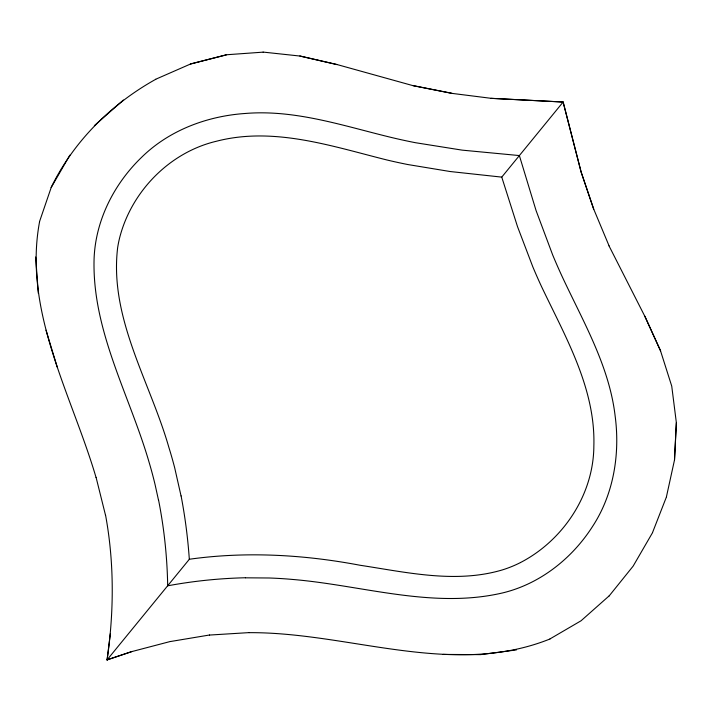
<?xml version="1.0" encoding="UTF-8"?>
<svg xmlns="http://www.w3.org/2000/svg" width="712" height="712" viewBox="0 0 712 712"><rect width="100%" height="100%" fill="white"/><g stroke="black" fill="none" stroke-linecap="round" stroke-linejoin="round"><path stroke-width="1.07" d="M674.486 459.738L676.338 422.528L671.736 386.127L660.549 350.9L644.769 316.181L609.009 245.863M676.4 422.545L674.549 459.765L666.441 496.762M39.578 221.663C22.837 311.269 71.538 394.243 96.031 477.396M107.085 659.882L107.094 659.864C114.018 611.964 114.356 563.041 105.599 515.354M132.174 651.436L107.067 659.908L110.36 633.591M39.516 221.655L51.193 187.514L69.856 155.145M652.521 532.585L666.494 496.789M51.131 187.487C73.559 141.439 111.188 104.094 155.759 79.29M652.566 532.62L633.146 566.12L609.072 596.033M107.076 659.891L167.685 585.754A485.459 485.459 0 0 0 158.589 500.18M520.481 562.56A115.264 115.264 0 0 1 502.574 569.849C455.974 583.796 406.81 572.359 360.05 565.257C303.864 554.603 246.112 551.284 189.356 559.249L168.148 585.193M181.044 495.926L174.707 467.882A440.808 440.799 71.5 0 0 168.815 447.207C150.063 381.748 109.096 318.05 117.658 247.58A113.511 113.511 0 0 1 119.572 238.048C131.311 191.546 169.545 152.279 216.501 141.225C273.63 126.416 331.578 146.138 386.705 159.924A563.655 563.646 11.7 0 0 407.745 164.525L450.109 171.521L501.755 177.119L519.021 155.999M158.509 500.198L155.109 484.721A424.041 424.041 0 0 0 148.959 461.812C129.415 394.804 91.973 330.475 94.082 258.821C95.488 220.426 114.054 183.901 141.465 157.45C168.958 130.323 207.076 116.074 245.213 113.475C295.48 109.31 344.101 126.122 392.25 137.674A587.364 587.364 0 0 0 415.434 142.703L462.124 150.134L519.368 155.572L563.13 102.039L581.152 172.037L593.781 209.292L609.063 245.836M609.036 595.98L581.054 620.775L549.967 638.922M94.349 125.632L123.399 100.027M520.481 562.551C563.183 540.47 593.55 494.715 593.852 446.184C595.641 388.423 565.39 336.847 541.467 286.447A566.449 566.441 66.5 0 1 532.781 266.742L517.508 226.621L501.755 177.119M155.714 79.246L190.442 64.044L226.532 54.824M107.094 659.864L132.103 651.516L170.48 641.45M549.993 638.984C452.253 678.136 349.254 632.042 249.031 632.665M190.407 63.991L226.496 54.762L263.12 52.145M170.417 641.53L209.568 634.997M516.405 649.914L480.591 654.631L443.184 654.417M209.515 635.059L249.067 632.612M245.426 577.824L269.198 577.993A424.085 424.085 0 0 1 292.881 579.47C362.461 585.308 432.932 609.223 502.743 592.891C540.088 583.876 572.181 558.422 592.651 526.31C613.78 493.968 620.161 453.775 615.124 415.879C609.214 365.79 583.075 321.477 562.177 276.594A587.142 587.142 0 0 1 552.646 254.869L536.083 210.592L519.368 155.572M299.832 55.972L337.007 64.534L413.058 85.671L451.906 93.37L490.951 98.3L563.13 102.039L581.099 172.082L593.737 209.328M490.915 98.354L563.148 102.012M263.102 52.083L299.85 56.034L337.007 64.596M413.067 85.609L451.924 93.316M644.832 316.181L660.611 350.9M46.031 330.208L57.236 367.116M96.076 477.343L105.554 515.417M35.662 256.988L38.314 293.326M167.703 585.807A488.53 488.53 0 0 1 245.426 577.761M181.097 495.917A535.362 535.362 0 0 1 189.321 559.258"/></g></svg>
